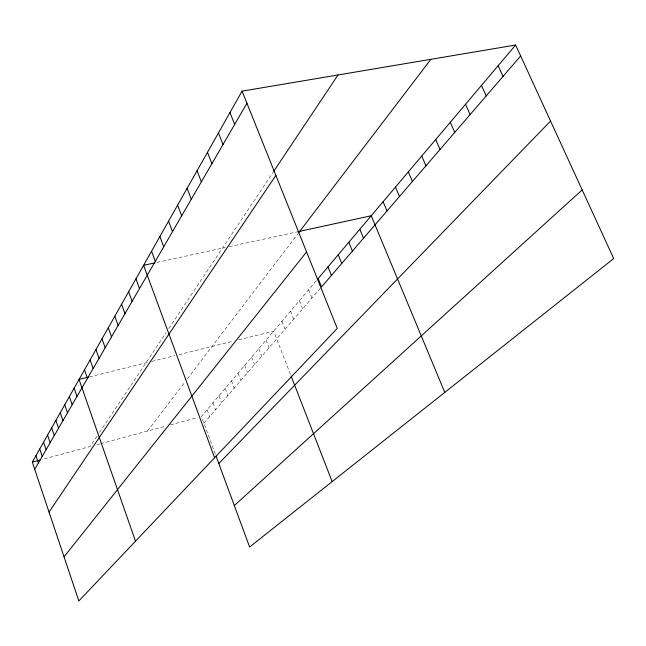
<?xml version="1.0" encoding="UTF-8"?>
<svg xmlns="http://www.w3.org/2000/svg" width="646" height="646" viewBox="0 0 646 646"><rect width="100%" height="100%" fill="white"/><g stroke="black" fill="none" stroke-linecap="round" stroke-linejoin="round"><path stroke-width="0.48" stroke-dasharray="3.23 2.42" d="M96.973 436.228L90.085 446.548L42.047 459.5M99.492 432.457L166.03 332.722M168.792 328.58L273.153 172.175M147.554 431.043L184.99 381.923M187.316 378.879L297.951 233.699M316.233 280.792L201.431 416.517L215.401 454.34M203.942 423.308L320.868 287.688M96.868 444.714L99.775 443.931M100.744 443.673L165.715 426.15M170.447 424.874L197.692 417.526M89.406 376.893L147.869 362.374M151.753 361.413L174.977 355.647M178.805 354.694L232.843 341.274M238.705 339.82L273.638 331.148L290.684 374.979M156.962 262.397L225.381 247.507M229.257 246.659L296.845 231.946M308.618 289.788L311.921 298.072M299.429 300.656L302.651 308.812M290.538 311.162L293.704 319.197M281.947 321.32L285.048 329.234M266.087 340.071L269.067 347.766M258.771 348.727L261.695 356.326M251.657 357.133L254.524 364.635M244.753 365.305L247.571 372.702M238.035 373.235L240.813 380.542M231.51 380.954L234.24 388.165M225.163 388.456L227.844 395.586M218.994 395.756L221.626 402.797M212.978 402.862L215.57 409.814M207.132 409.782L209.675 416.654"/><path stroke-width="0.97" d="M242.08 91.143L337.244 328.402L78.836 600.974L32.3 462.132L242.08 91.143L515.637 45.026L613.7 258.57L249.622 547.009L216.079 456.173M34.722 469.343L246.934 103.239M273.71 171.343L338.011 74.968M49.048 512.092L275.874 175.397M298.557 232.907L430.85 59.319M64.043 556.836L306.567 251.924M515.637 45.026L318.131 278.539L321.506 286.945L520.66 55.96M218.792 463.513L550.553 121.06M234.32 505.568L582.175 189.924M32.3 462.132L40.092 460.025M88.462 377.119L79.046 379.46L135.499 541.195M155.048 262.817L143.598 265.312L214.601 457.764M297.822 231.736L371.24 215.756L444.779 392.397M498.155 65.698L503.016 76.414M481.472 85.425L486.188 95.939M465.532 104.264L470.118 114.584M450.294 122.288L454.744 132.406M435.711 139.528L440.031 149.468M421.733 156.057L425.94 165.82M408.329 171.901L412.431 181.494M395.473 187.106L399.462 196.529M383.11 201.714L387.002 210.976M359.814 229.265L363.512 238.229M348.808 242.274L352.425 251.084M338.213 254.807L341.742 263.479M327.99 266.887L331.438 275.422M229.96 112.574L234.66 124.403M218.445 132.931L223.007 144.518M207.495 152.303L211.912 163.648M291.047 375.907L332.157 481.625M197.062 170.754L201.358 181.865M187.114 188.341L191.289 199.234M177.626 205.137L181.679 215.812M168.549 221.182L172.498 231.656M159.869 236.533L163.713 246.804M151.56 251.229L155.306 261.315M135.959 278.822L139.52 288.544M128.619 291.79L132.099 301.343M121.577 304.25L124.977 313.641M114.802 316.233L118.121 325.463M108.278 327.764L111.524 336.841M101.995 338.867L105.177 347.79M95.947 349.575L99.056 358.352M90.117 359.887L93.161 368.527M84.481 369.843L87.468 378.346M74.12 388.173L76.987 396.418M69.348 396.604L72.166 404.743M64.729 404.784L67.491 412.802M60.248 412.713L62.961 420.627M55.895 420.401L58.568 428.209M51.672 427.87L54.296 435.574M47.57 435.121L50.154 442.72M43.589 442.163L46.132 449.664M39.721 449.002L42.216 456.407M35.958 455.656L38.413 462.964"/></g></svg>
